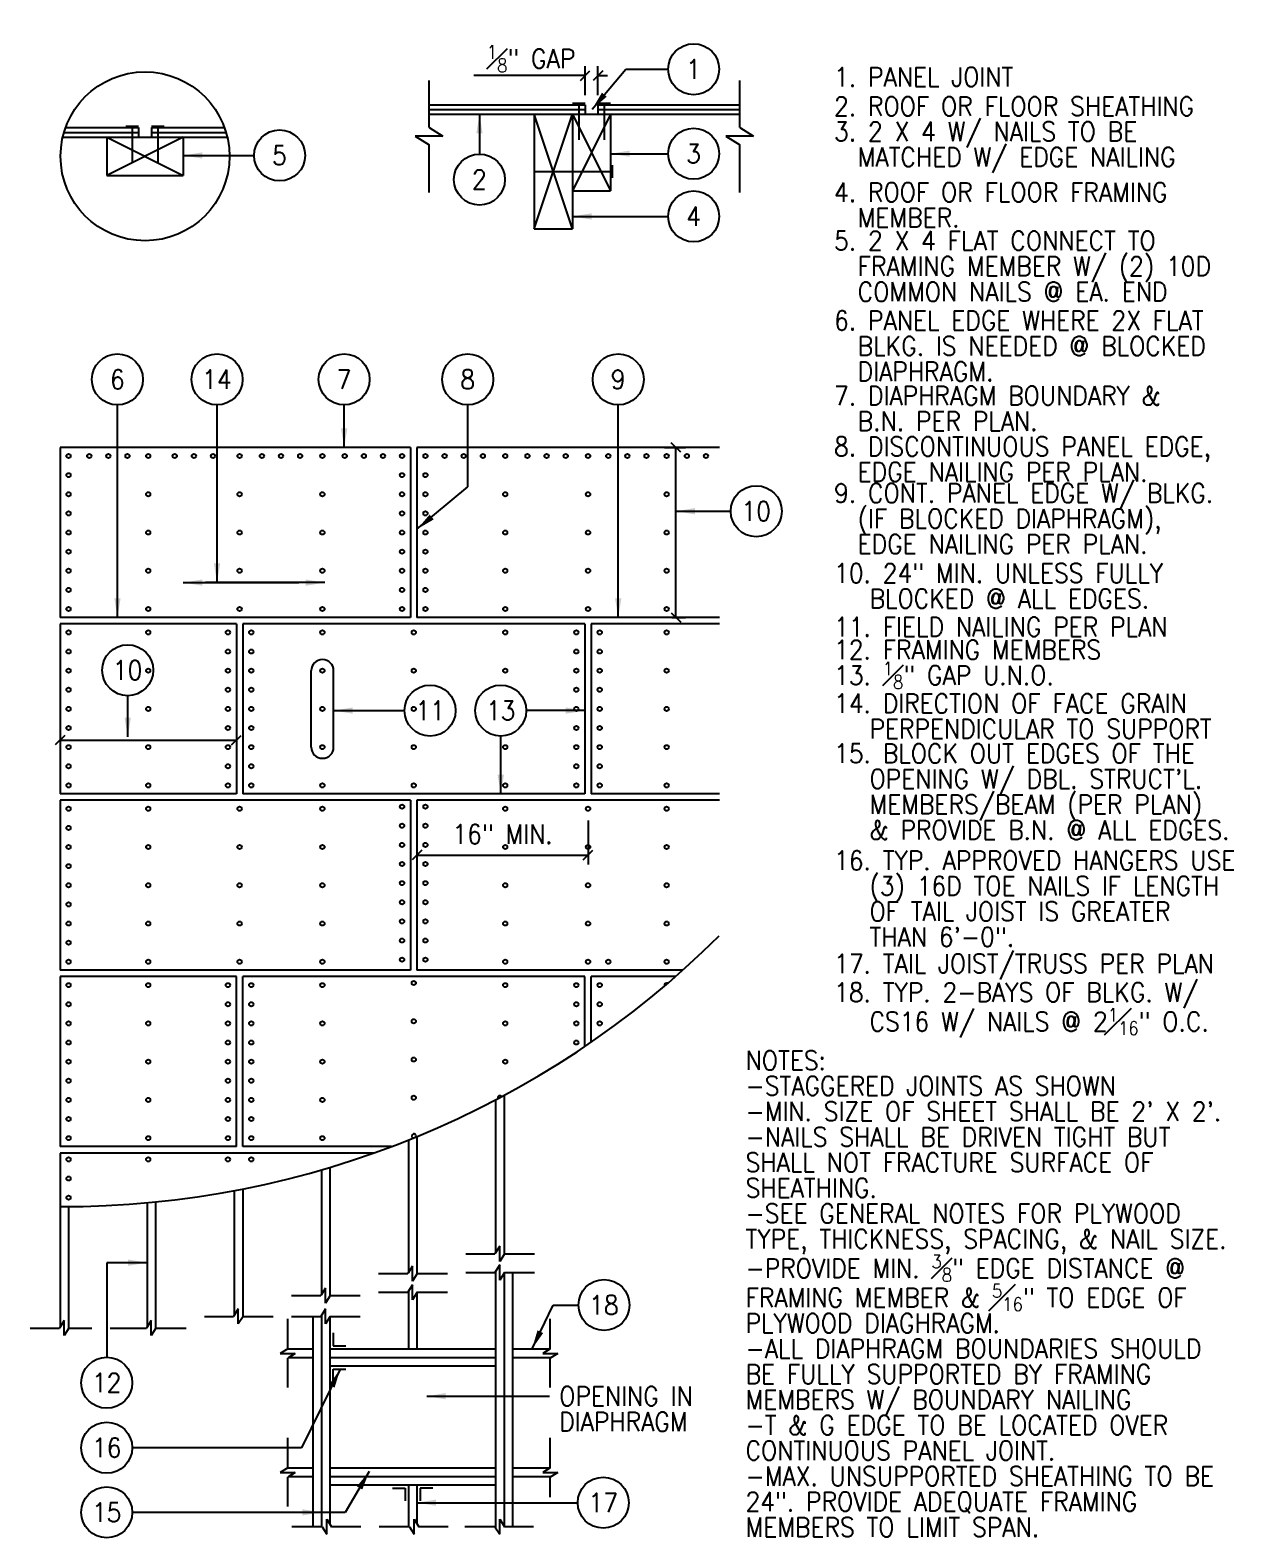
# Model space of a CAD drawing. Header units: inches. Extents: x 3 to 1706, y 9 to 286.
# Drawn here: x 4.4 to 51.6, y 8.7 to 67.9 of the extents above; entities that cross this region are included whole.
import ezdxf
from ezdxf.enums import TextEntityAlignment as Align

# ---------------------------------------------------------------- set-up
doc = ezdxf.new("R2010")
doc.units = ezdxf.units.IN
doc.header["$LTSCALE"] = 0.5
doc.header["$MEASUREMENT"] = 0
for name, color, linetype in [('A-ANNO-DIMS', 7, 'Continuous'), ('A-ANNO-NOTE', 7, 'Continuous'), ('A-ANNO-SYMB', 7, 'Continuous'), ('A-DETL-IDEN', 7, 'Continuous'), ('A-DETL-MCUT', 2, 'Continuous'), ('A-DETL-PATT', 8, 'Continuous')]:
    doc.layers.add(name, color=color, linetype=linetype)
doc.styles.add('NOTE', font='romans.shx', dxfattribs={"width": 0.9})
doc.dimstyles.new('NOTE8', dxfattribs={"dimscale": 8, "dimtxt": 0.09375, "dimasz": 0.046875, "dimexe": 0.046875, "dimexo": 0.046875, "dimgap": 0.046875, "dimtad": 1, "dimdec": 4, "dimzin": 3, "dimdsep": 46, "dimlunit": 4, "dimtxsty": 'NOTE', "dimblk": 'OBLIQUE', "dimcen": 0.046875, "dimadec": 0, "dimazin": 0, "dimtfac": 0.75, "dimtdec": 4, "dimtofl": 0, "dimtmove": 2, "dimatfit": 3, "dimldrblk": 'OBLIQUE', "dimfxl": 0, "dimfrac": 1, "dimtolj": 1, "dimtzin": 0, "dimarcsym": 0})
doc.dimstyles.new('TEXT8', dxfattribs={"dimscale": 8, "dimtxt": 0.09375, "dimasz": 0.09375, "dimexe": 0.046875, "dimexo": 0.046875, "dimgap": 0.046875, "dimtad": 0, "dimdec": 4, "dimzin": 3, "dimdsep": 46, "dimlunit": 4, "dimtxsty": 'NOTE', "dimcen": 0.046875, "dimadec": 0, "dimazin": 0, "dimtfac": 0.75, "dimtdec": 4, "dimtofl": 0, "dimtmove": 2, "dimatfit": 3, "dimfxl": 0, "dimfrac": 1, "dimtolj": 1, "dimtzin": 0, "dimarcsym": 0})

# ---------------------------------------------------------------- blocks, each defined once
blk = doc.blocks.new('_Oblique')
at = {"color": 0, "lineweight": -2}
blk.add_line((-0.5, -0.5), (0.5, 0.5), dxfattribs=at)
blk = doc.blocks.new('*D24')
at = {"layer": 'A-ANNO-DIMS', "color": 0, "lineweight": -2}
for p, q in [((26.207, 65.308), (26.207, 66.446)), ((26.707, 65.308), (26.707, 66.446)), ((26.207, 66.071), (25.832, 66.071)), ((26.707, 66.071), (27.082, 66.071))]:
    blk.add_line(p, q, dxfattribs=at)
at = {"layer": 'Defpoints', "color": 0}
for p in [(26.707, 66.071), (26.207, 64.933), (26.707, 64.933)]:
    blk.add_point(p, dxfattribs=at)
at = {"layer": 'A-ANNO-DIMS', "color": 0, "lineweight": -2, "xscale": 0.375, "yscale": 0.375, "zscale": 0.375}
blk.add_blockref('_Oblique', (26.207, 66.071), dxfattribs=at)
at = {"layer": 'A-ANNO-DIMS', "color": 0, "lineweight": -2, "xscale": 0.375, "yscale": 0.375, "zscale": 0.375, "rotation": 180}
blk.add_blockref('_Oblique', (26.707, 66.071), dxfattribs=at)
at = {"layer": 'A-ANNO-DIMS', "color": 0, "insert": (24.085, 66.737), "char_height": 0.75, "attachment_point": 5, "style": 'NOTE'}
blk.add_mtext('\\A1;\\A1;{\\H0.7x;\\S1#8;}" GAP', dxfattribs=at)
blk = doc.blocks.new('IDEN1')
blk.add_circle((0, 0), 1.5)
at = {"style": 'NOTE', "width": 0.9}
blk.add_attdef('#', text='', height=1.125, dxfattribs=at).set_placement((-0.006, 0.004), align=Align.MIDDLE)
blk = doc.blocks.new('*D62')
at = {"layer": 'A-ANNO-DIMS', "color": 0, "lineweight": -2}
for p, q in [((26.32, 36.864), (26.32, 35.131)), ((19.612, 35.668), (19.612, 35.131)), ((19.612, 35.506), (26.32, 35.506))]:
    blk.add_line(p, q, dxfattribs=at)
at = {"layer": 'Defpoints', "color": 0}
for p in [(26.32, 37.239), (19.612, 36.043), (26.32, 35.506)]:
    blk.add_point(p, dxfattribs=at)
at = {"layer": 'A-ANNO-DIMS', "color": 0, "lineweight": -2, "xscale": 0.375, "yscale": 0.375, "zscale": 0.375, "rotation": 180}
blk.add_blockref('_Oblique', (19.612, 35.506), dxfattribs=at)
at = {"layer": 'A-ANNO-DIMS', "color": 0, "lineweight": -2, "xscale": 0.375, "yscale": 0.375, "zscale": 0.375}
blk.add_blockref('_Oblique', (26.32, 35.506), dxfattribs=at)
at = {"layer": 'A-ANNO-DIMS', "color": 0, "insert": (22.966, 36.328), "char_height": 0.75, "attachment_point": 5, "style": 'NOTE'}
blk.add_mtext('\\A1;16" MIN.', dxfattribs=at)
blk = doc.blocks.new('*D63')
at = {"layer": 'A-ANNO-DIMS', "color": 0, "lineweight": -2}
for p, q in [((12.529, 40.457), (12.529, 39.638)), ((5.612, 40.174), (5.612, 39.638)), ((5.612, 40.013), (12.529, 40.013))]:
    blk.add_line(p, q, dxfattribs=at)
at = {"layer": 'Defpoints', "color": 0}
for p in [(12.529, 40.832), (5.612, 40.549), (12.529, 40.013)]:
    blk.add_point(p, dxfattribs=at)
at = {"layer": 'A-ANNO-DIMS', "color": 0, "lineweight": -2, "xscale": 0.375, "yscale": 0.375, "zscale": 0.375, "rotation": 180}
blk.add_blockref('_Oblique', (5.612, 40.013), dxfattribs=at)
at = {"layer": 'A-ANNO-DIMS', "color": 0, "lineweight": -2, "xscale": 0.375, "yscale": 0.375, "zscale": 0.375}
blk.add_blockref('_Oblique', (12.529, 40.013), dxfattribs=at)
blk = doc.blocks.new('*D64')
at = {"layer": 'A-ANNO-DIMS', "color": 0, "lineweight": -2}
for p, q in [((29.323, 51.489), (30.142, 51.489)), ((29.767, 44.822), (29.767, 51.489)), ((29.605, 44.822), (30.142, 44.822))]:
    blk.add_line(p, q, dxfattribs=at)
at = {"layer": 'Defpoints', "color": 0}
for p in [(28.948, 51.489), (29.767, 51.489), (29.23, 44.822)]:
    blk.add_point(p, dxfattribs=at)
at = {"layer": 'A-ANNO-DIMS', "color": 0, "lineweight": -2, "xscale": 0.375, "yscale": 0.375, "zscale": 0.375}
for p, rotation in [((29.767, 51.489), 90), ((29.767, 44.822), 270)]:
    blk.add_blockref('_Oblique', p, dxfattribs=dict(at, rotation=rotation))

msp = doc.modelspace()

# ---------------------------------------------------------------- linework, layer by layer
at = {"layer": 'A-ANNO-DIMS'}
msp.add_line((25.83186, 66.07124), (21.83985, 66.07124), dxfattribs=at)
at = {"layer": 'A-ANNO-SYMB'}
for p, q in [((27.80286, 66.32456), (29.46239, 66.32456)), ((20.0885, 64.04431), (20.0885, 65.87555)), ((32.27207, 64.04431), (32.27207, 65.87555)), ((20.0885, 64.04431), (20.63107, 63.70097)), ((32.27207, 64.04431), (32.81465, 63.70097)), ((20.63107, 63.70097), (19.54593, 63.70097)), ((19.54593, 63.70097), (20.0885, 63.35763)), ((20.0885, 61.48576), (20.0885, 63.35763)), ((31.7295, 63.70097), (32.27207, 63.35763)), ((32.81465, 63.70097), (31.7295, 63.70097)), ((32.27207, 61.48576), (32.27207, 63.35763)), ((21.60386, 49.94232), (21.60386, 53.15735)), ((15.46617, 39.73868), (15.46617, 42.73868)), ((16.34117, 39.73868), (16.34117, 42.73868)), ((22.85504, 20.16531), (22.66836, 19.87031)), ((22.85504, 19.5753), (22.85504, 20.16531)), ((7.44641, 19.52282), (7.44641, 15.81163)), ((21.52384, 19.87031), (22.66836, 19.87031)), ((23.04171, 19.87031), (22.85504, 19.5753)), ((23.04171, 19.87031), (24.22128, 19.87031)), ((18.10718, 19.09443), (19.2517, 19.09443)), ((19.43837, 19.38943), (19.2517, 19.09443)), ((19.43837, 18.79943), (19.43837, 19.38943)), ((19.62505, 19.09443), (19.43837, 18.79943)), ((19.62505, 19.09443), (20.80461, 19.09443)), ((21.52384, 19.13753), (22.66836, 19.13753)), ((22.85504, 19.43254), (22.66836, 19.13753)), ((22.85504, 18.84253), (22.85504, 19.43254)), ((23.04171, 19.13753), (22.85504, 18.84253)), ((23.04171, 19.13753), (24.22128, 19.13753)), ((16.02171, 18.52735), (15.83503, 18.23235)), ((16.02171, 17.93734), (16.02171, 18.52735)), ((18.10718, 18.36166), (19.2517, 18.36166)), ((19.43837, 18.65666), (19.2517, 18.36166)), ((19.43837, 18.06666), (19.43837, 18.65666)), ((19.62505, 18.36166), (19.43837, 18.06666)), ((19.62505, 18.36166), (20.80461, 18.36166)), ((14.69051, 18.23235), (15.83503, 18.23235)), ((16.20838, 18.23235), (16.02171, 17.93734)), ((16.20838, 18.23235), (17.38795, 18.23235)), ((24.95338, 17.8625), (25.94669, 17.8625)), ((5.77171, 17.25577), (5.58503, 16.96077)), ((5.77171, 16.66577), (5.77171, 17.25577)), ((9.18837, 17.25577), (9.0017, 16.96077)), ((9.18837, 16.66577), (9.18837, 17.25577)), ((11.27384, 17.41336), (12.41836, 17.41336)), ((12.60504, 17.70837), (12.41836, 17.41336)), ((12.60504, 17.11836), (12.60504, 17.70837)), ((12.79171, 17.41336), (12.60504, 17.11836)), ((12.79171, 17.41336), (13.97128, 17.41336)), ((14.54439, 16.14745), (14.54439, 17.32701)), ((14.69051, 17.41336), (15.83503, 17.41336)), ((16.02171, 17.70837), (15.83503, 17.41336)), ((16.02171, 17.11836), (16.02171, 17.70837)), ((16.20838, 17.41336), (16.02171, 17.11836)), ((16.20838, 17.41336), (17.38795, 17.41336)), ((24.83821, 16.14745), (24.83821, 17.32701)), ((4.44051, 16.96077), (5.58503, 16.96077)), ((5.95838, 16.96077), (5.77171, 16.66577)), ((5.95838, 16.96077), (6.8585, 16.96077)), ((7.57773, 16.96077), (9.0017, 16.96077)), ((9.37505, 16.96077), (9.18837, 16.66577)), ((9.37505, 16.96077), (10.55461, 16.96077)), ((14.54439, 16.14745), (14.24939, 15.96077)), ((24.83821, 16.14745), (24.54321, 15.96077)), ((14.24939, 15.96077), (14.8394, 15.96077)), ((14.8394, 15.96077), (14.54439, 15.7741)), ((14.54439, 14.62958), (14.54439, 15.7741)), ((24.54321, 15.96077), (25.13321, 15.96077)), ((25.13321, 15.96077), (24.83821, 15.7741)), ((24.83821, 14.62958), (24.83821, 15.7741)), ((14.54439, 11.48078), (14.54439, 12.66035)), ((24.83821, 11.48078), (24.83821, 12.66035)), ((15.07712, 12.26742), (8.44641, 12.26742)), ((14.54439, 11.48078), (14.24939, 11.29411)), ((14.24939, 11.29411), (14.8394, 11.29411)), ((14.8394, 11.29411), (14.54439, 11.10743)), ((24.83821, 11.48078), (24.54321, 11.29411)), ((24.54321, 11.29411), (25.13321, 11.29411)), ((25.13321, 11.29411), (24.83821, 11.10743)), ((14.54439, 9.96291), (14.54439, 11.10743)), ((24.83821, 10.32801), (24.83821, 11.10743)), ((16.80152, 9.73204), (8.44641, 9.73204)), ((16.07457, 8.8711), (16.07457, 9.46111)), ((16.07457, 9.46111), (16.26125, 9.1661)), ((19.49996, 9.46111), (19.68664, 9.1661)), ((19.49996, 8.8711), (19.49996, 9.46111)), ((22.85504, 9.46111), (23.04171, 9.1661)), ((22.85504, 8.8711), (22.85504, 9.46111)), ((15.88789, 9.1661), (14.70833, 9.1661)), ((15.88789, 9.1661), (16.07457, 8.8711)), ((17.40577, 9.1661), (16.26125, 9.1661)), ((19.31329, 9.1661), (18.13372, 9.1661)), ((19.31329, 9.1661), (19.49996, 8.8711)), ((20.83116, 9.1661), (19.68664, 9.1661)), ((22.66836, 9.1661), (21.4888, 9.1661)), ((22.66836, 9.1661), (22.85504, 8.8711)), ((24.18624, 9.1661), (23.04171, 9.1661))]:
    msp.add_line(p, q, dxfattribs=at)
for centre, start, end in [((15.90367, 42.73868), 0, 180), ((15.90367, 39.73868), 180, 0)]:
    msp.add_arc(centre, 0.4375, start, end, dxfattribs=at)
at = {"layer": 'A-DETL-IDEN'}
msp.add_circle((8.94537, 62.90765), 3.31152, dxfattribs=at)
at = {"layer": 'A-DETL-MCUT'}
for p, q in [((20.0885, 64.93295), (26.20686, 64.93295)), ((20.0885, 64.55795), (32.27207, 64.55795)), ((24.20686, 64.55795), (24.20686, 60.05795)), ((24.20686, 60.05795), (25.70686, 64.55795)), ((25.70686, 60.05795), (24.20686, 64.55795)), ((25.70686, 64.99545), (26.20686, 64.99545)), ((25.70686, 64.55795), (25.70686, 60.05795)), ((25.70686, 64.55795), (27.20686, 61.55795)), ((27.20686, 64.55795), (25.70686, 61.55795)), ((25.95686, 64.99545), (25.95686, 63.55795)), ((26.20686, 64.93295), (26.20686, 64.55795)), ((26.70686, 64.99545), (27.20686, 64.99545)), ((26.70686, 64.93295), (32.27207, 64.93295)), ((26.70686, 64.93295), (26.70686, 64.55795)), ((26.95686, 64.99545), (26.95686, 63.55795)), ((27.20686, 64.55795), (27.20686, 61.55795)), ((5.8308, 64.03265), (8.69537, 64.03265)), ((8.19537, 64.09515), (8.69537, 64.09515)), ((8.44537, 64.09515), (8.44537, 62.65765)), ((8.69537, 64.03265), (8.69537, 63.65765)), ((9.19537, 64.09515), (9.69537, 64.09515)), ((9.19537, 64.03265), (9.19537, 63.65765)), ((9.19537, 64.03265), (12.05993, 64.03265)), ((9.44537, 64.09515), (9.44537, 62.65765)), ((5.7199, 63.65765), (12.17083, 63.65765)), ((7.44537, 63.65765), (7.44537, 62.15765)), ((10.44537, 63.65765), (7.44537, 62.15765)), ((7.44537, 63.65765), (10.44537, 62.15765)), ((10.44537, 63.65765), (10.44537, 62.15765)), ((7.44537, 62.15765), (10.44537, 62.15765)), ((24.20686, 62.30795), (27.26936, 62.30795)), ((27.26936, 62.55795), (27.26936, 62.05795)), ((25.70686, 61.55795), (27.20686, 61.55795)), ((24.20686, 60.05795), (25.70686, 60.05795)), ((5.61201, 51.48868), (5.61201, 44.82201)), ((19.36201, 51.48868), (5.61201, 51.48868)), ((19.36201, 51.48868), (19.36201, 44.82201)), ((31.47078, 51.48868), (19.61201, 51.48868)), ((19.61201, 51.48868), (19.61201, 44.82201)), ((19.36201, 44.82201), (5.61201, 44.82201)), ((5.61201, 44.57201), (5.61201, 37.90534)), ((12.52867, 44.57201), (5.61201, 44.57201)), ((12.52867, 44.57201), (12.52867, 37.90534)), ((12.77867, 44.57201), (12.77867, 37.90534)), ((26.19534, 44.57201), (12.77867, 44.57201)), ((31.47078, 44.82201), (19.61201, 44.82201)), ((26.19534, 44.57201), (26.19534, 37.90534)), ((31.47078, 44.57201), (26.44534, 44.57201)), ((26.44534, 44.57201), (26.44534, 37.90534)), ((12.52867, 37.90534), (5.61201, 37.90534)), ((26.19534, 37.90534), (12.77867, 37.90534)), ((31.47078, 37.90534), (26.44534, 37.90534)), ((5.61201, 37.65534), (5.61201, 30.98868)), ((19.36201, 37.65534), (5.61201, 37.65534)), ((19.36201, 37.65534), (19.36201, 30.98868)), ((31.47078, 37.65534), (19.61201, 37.65534)), ((19.61201, 37.65534), (19.61201, 30.98868)), ((19.36201, 30.98868), (5.61201, 30.98868)), ((30.03088, 30.98868), (19.61201, 30.98868)), ((12.52867, 30.73868), (5.61201, 30.73868)), ((5.61201, 30.73868), (5.61201, 24.07201)), ((12.52867, 24.07201), (12.52867, 30.73868)), ((12.77867, 24.07201), (12.77867, 30.73868)), ((26.19534, 30.73868), (12.77867, 30.73868)), ((26.19534, 28.00121), (26.19534, 30.73868)), ((26.44534, 28.17197), (26.44534, 30.73868)), ((29.74766, 30.73868), (26.44534, 30.73868)), ((23.02867, 26.08392), (23.02867, 19.8497)), ((22.69534, 25.90675), (22.69534, 19.91294)), ((19.27867, 24.33212), (19.27867, 19.13706)), ((19.61201, 24.46729), (19.61201, 19.07382)), ((12.52867, 24.07201), (5.61201, 24.07201)), ((17.9256, 23.82201), (5.61201, 23.82201)), ((5.61201, 23.82201), (5.61201, 17.0034)), ((18.60901, 24.07201), (12.77867, 24.07201)), ((15.86201, 23.15861), (15.86201, 18.27498)), ((16.19534, 23.25667), (16.19534, 18.21174)), ((9.36201, 21.90444), (9.36201, 16.94016)), ((12.44534, 22.34684), (12.44534, 17.456)), ((12.77867, 22.41088), (12.77867, 17.39276)), ((5.94534, 21.72322), (5.94534, 16.94016)), ((9.02867, 21.87259), (9.02867, 17.0034)), ((22.69534, 19.18017), (22.69534, 9.12347)), ((23.02867, 19.11693), (23.02867, 9.18671)), ((23.36201, 19.13753), (23.36201, 9.1661)), ((19.27867, 18.40429), (19.27867, 16.14012)), ((19.61201, 18.34105), (19.61201, 16.14012)), ((15.52867, 17.41336), (15.52867, 9.1661)), ((15.86201, 17.456), (15.86201, 9.1661)), ((16.19534, 17.39276), (16.19534, 9.27025)), ((16.32034, 16.76512), (16.32034, 16.26512)), ((14.53281, 16.14012), (15.52867, 16.14012)), ((16.19534, 16.14012), (22.69534, 16.14012)), ((16.32034, 16.26512), (16.82034, 16.26512)), ((23.36201, 16.14012), (24.82663, 16.14012)), ((14.59605, 15.80679), (15.52867, 15.80679)), ((16.19534, 15.80679), (22.69534, 15.80679)), ((16.19534, 15.47345), (22.69534, 15.47345)), ((23.36201, 15.80679), (24.88987, 15.80679)), ((16.32034, 15.34845), (16.82034, 15.34845)), ((16.32034, 14.84845), (16.32034, 15.34845)), ((14.53281, 11.47345), (15.52867, 11.47345)), ((16.19534, 11.47345), (22.69534, 11.47345)), ((23.36201, 11.47345), (24.82663, 11.47345)), ((14.59605, 11.14012), (15.52867, 11.14012)), ((16.19534, 11.14012), (22.69534, 11.14012)), ((16.19534, 10.80679), (22.69534, 10.80679)), ((18.65367, 10.68179), (19.15367, 10.68179)), ((19.15367, 10.68179), (19.15367, 10.18179)), ((19.27867, 10.80679), (19.27867, 9.1661)), ((19.61201, 10.80679), (19.61201, 9.28404)), ((19.73701, 10.68179), (19.73701, 10.18179)), ((20.23701, 10.68179), (19.73701, 10.68179)), ((23.36201, 11.14012), (24.88987, 11.14012))]:
    msp.add_line(p, q, dxfattribs=at)
for centre in [(5.94534, 51.15534), (6.75784, 51.15534), (7.50784, 51.15534), (8.25784, 51.15534), (9.07034, 51.15534), (10.11201, 51.15534), (10.86201, 51.15534), (11.61201, 51.15534), (12.65367, 51.15534), (13.52867, 51.15534), (14.27867, 51.15534), (15.02867, 51.15534), (15.90367, 51.15534), (16.77867, 51.15534), (17.52867, 51.15534), (18.27867, 51.15534), (19.02867, 51.15534), (19.94534, 51.15534), (20.69534, 51.15534), (21.44534, 51.15534), (22.19534, 51.15534), (23.07034, 51.15534), (23.94534, 51.15534), (24.69534, 51.15534), (25.44534, 51.15534), (26.32034, 51.15534), (27.11201, 51.15534), (27.86201, 51.15534), (28.61201, 51.15534), (29.40367, 51.15534), (30.19534, 51.15534), (30.94534, 51.15534), (5.94534, 50.40534), (19.02867, 50.40534), (19.94534, 50.40534), (5.94534, 49.65534), (9.07034, 49.65534), (12.65367, 49.65534), (15.90367, 49.65534), (19.02867, 49.65534), (19.94534, 49.65534), (23.07034, 49.65534), (26.32034, 49.65534), (29.40367, 49.65534), (5.94534, 48.90534), (19.02867, 48.90534), (19.94534, 48.90534), (5.94534, 48.15534), (9.07034, 48.15534), (12.65367, 48.15534), (15.90367, 48.15534), (19.02867, 48.15534), (19.94534, 48.15534), (23.07034, 48.15534), (26.32034, 48.15534), (29.40367, 48.15534), (5.94534, 47.40534), (19.02867, 47.40534), (19.94534, 47.40534), (5.94534, 46.65534), (9.07034, 46.65534), (12.65367, 46.65534), (15.90367, 46.65534), (19.02867, 46.65534), (19.94534, 46.65534), (23.07034, 46.65534), (26.32034, 46.65534), (29.40367, 46.65534), (5.94534, 45.90534), (19.02867, 45.90534), (19.94534, 45.90534), (5.94534, 45.15534), (9.07034, 45.15534), (12.65367, 45.15534), (15.90367, 45.15534), (19.02867, 45.15534), (19.94534, 45.15534), (23.07034, 45.15534), (26.32034, 45.15534), (29.40367, 45.15534), (5.94534, 44.23868), (9.07034, 44.23868), (12.19534, 44.23868), (13.11201, 44.23868), (15.90367, 44.23868), (19.48701, 44.23868), (23.07034, 44.23868), (25.86201, 44.23868), (26.77867, 44.23868), (29.40367, 44.23868), (5.94534, 43.48868), (12.19534, 43.48868), (13.11201, 43.48868), (25.86201, 43.48868), (26.77867, 43.48868), (5.94534, 42.73868), (9.07034, 42.73868), (12.19534, 42.73868), (13.11201, 42.73868), (15.90367, 42.73868), (19.48701, 42.73868), (23.07034, 42.73868), (25.86201, 42.73868), (26.77867, 42.73868), (29.40367, 42.73868), (5.94534, 41.98868), (12.19534, 41.98868), (13.11201, 41.98868), (25.86201, 41.98868), (26.77867, 41.98868), (5.94534, 41.23868), (9.07034, 41.23868), (12.19534, 41.23868), (13.11201, 41.23868), (15.90367, 41.23868), (19.48701, 41.23868), (25.86201, 41.23868), (26.77867, 41.23868), (29.40367, 41.23868), (5.94534, 40.48868), (12.19534, 40.48868), (13.11201, 40.48868), (25.86201, 40.48868), (26.77867, 40.48868), (5.94534, 39.73868), (9.07034, 39.73868), (12.19534, 39.73868), (13.11201, 39.73868), (15.90367, 39.73868), (19.48701, 39.73868), (23.07034, 39.73868), (25.86201, 39.73868), (26.77867, 39.73868), (29.40367, 39.73868), (5.94534, 38.98868), (12.19534, 38.98868), (13.11201, 38.98868), (25.86201, 38.98868), (26.77867, 38.98868), (5.94534, 38.23868), (9.07034, 38.23868), (12.19534, 38.23868), (13.11201, 38.23868), (15.90367, 38.23868), (19.48701, 38.23868), (23.07034, 38.23868), (25.86201, 38.23868), (26.77867, 38.23868), (29.40367, 38.23868), (5.94534, 37.32201), (9.07034, 37.32201), (12.65367, 37.32201), (15.90367, 37.32201), (19.02867, 37.40534), (19.94534, 37.40534), (23.07034, 37.32201), (26.32034, 37.32201), (29.40367, 37.32201), (19.02867, 36.65534), (19.94534, 36.65534), (5.94534, 36.57201), (5.94534, 35.82201), (9.07034, 35.82201), (12.65367, 35.82201), (15.90367, 35.82201), (19.02867, 35.90534), (19.94534, 35.90534), (23.07034, 35.82201), (26.32034, 35.82201), (29.40367, 35.82201), (5.94534, 35.07201), (19.02867, 35.15534), (19.94534, 35.15534), (5.94534, 34.32201), (9.07034, 34.32201), (12.65367, 34.32201), (15.90367, 34.32201), (19.02867, 34.40534), (19.94534, 34.40534), (23.07034, 34.32201), (26.32034, 34.32201), (29.40367, 34.32201), (19.02867, 33.65534), (19.94534, 33.65534), (5.94534, 33.57201), (5.94534, 32.82201), (9.07034, 32.82201), (12.65367, 32.82201), (15.90367, 32.82201), (19.02867, 32.90534), (19.94534, 32.90534), (23.07034, 32.82201), (26.32034, 32.82201), (29.40367, 32.82201), (5.94534, 32.07201), (19.02867, 32.15534), (19.94534, 32.15534), (5.94534, 31.32201), (9.07034, 31.32201), (12.65367, 31.32201), (15.90367, 31.32201), (19.02867, 31.40534), (19.94534, 31.40534), (23.07034, 31.32201), (26.32034, 31.32201), (27.11201, 31.32201), (29.40367, 31.32201), (5.94534, 30.40534), (9.07034, 30.40534), (12.19534, 30.40534), (13.11201, 30.40534), (15.90367, 30.40534), (19.48701, 30.48868), (23.07034, 30.40534), (25.86201, 30.40534), (26.77867, 30.40534), (5.94534, 29.65534), (12.19534, 29.65534), (13.11201, 29.65534), (25.86201, 29.65534), (26.77867, 29.65534), (5.94534, 28.90534), (9.07034, 28.90534), (12.19534, 28.90534), (13.11201, 28.90534), (15.90367, 28.90534), (19.48701, 28.98868), (23.07034, 28.90534), (25.86201, 28.90534), (26.77867, 28.90534), (5.94534, 28.15534), (12.19534, 28.15534), (13.11201, 28.15534), (25.86201, 28.15534), (5.94534, 27.40534), (9.07034, 27.40534), (12.19534, 27.40534), (13.11201, 27.40534), (15.90367, 27.40534), (19.48701, 27.48868), (23.07034, 27.40534), (5.94534, 26.65534), (12.19534, 26.65534), (13.11201, 26.65534), (19.48701, 25.98868), (5.94534, 25.90534), (9.07034, 25.90534), (12.19534, 25.90534), (13.11201, 25.90534), (15.90367, 25.90534), (5.94534, 25.15534), (12.19534, 25.15534), (13.11201, 25.15534), (5.94534, 24.40534), (9.07034, 24.40534), (12.19534, 24.40534), (13.11201, 24.40534), (15.90367, 24.40534), (5.94534, 23.57201), (9.07034, 23.57201), (12.19534, 23.57201), (13.11201, 23.57201), (5.94534, 22.82201), (5.94534, 22.07201)]:
    msp.add_circle(centre, 0.08333, dxfattribs=at)
for centre, radius, start, end in [((5.72152, 58.24294), 36.52041, 269.8281951, 314.8208852), ((29.40367, 30.40534), 0.08333, 59.9880666, 200.7892656), ((22.86201, 25.98868), 0.08333, 31.7624469, 204.2115022), ((19.48701, 24.48868), 0.08333, 328.5245528, 255.8481811)]:
    msp.add_arc(centre, radius, start, end, dxfattribs=at)
at = {"layer": 'A-DETL-PATT'}
for p, q in [((20.0885, 64.74545), (26.20686, 64.74545)), ((26.70686, 64.74545), (32.27207, 64.74545)), ((5.76932, 63.84515), (8.69537, 63.84515)), ((9.19537, 63.84515), (12.12141, 63.84515))]:
    msp.add_line(p, q, dxfattribs=at)

# ---------------------------------------------------------------- block references
at = {"layer": 'A-ANNO-DIMS', "xscale": 0.6666666666666666, "yscale": 0.6666666666666666, "zscale": 0.6666666666666666}
for p in [(32.91727, 48.99083), (8.26624, 42.75677)]:
    msp.add_blockref('IDEN1', p, dxfattribs=at).add_auto_attribs({'#': '10'})
at = {"layer": 'A-ANNO-SYMB', "xscale": 0.6666666666666666, "yscale": 0.6666666666666666, "zscale": 0.6666666666666666}
for p, values in [((30.46239, 66.32456), {'#': '1'}), ((14.22208, 62.94022), {'#': '5'}), ((30.46239, 63.00959), {'#': '3'}), ((22.06266, 61.99653), {'#': '2'}), ((30.46239, 60.5504), {'#': '4'}), ((7.86501, 54.15735), {'#': '6'}), ((11.76995, 54.15735), {'#': '14'}), ((16.75571, 54.15735), {'#': '7'}), ((21.60386, 54.15735), {'#': '8'}), ((27.50326, 54.15735), {'#': '9'}), ((20.127, 41.17269), {'#': '11'}), ((22.8977, 41.17269), {'#': '13'}), ((26.94669, 17.8625), {'#': '18'}), ((7.44641, 14.81163), {'#': '12'}), ((7.44641, 12.26742), {'#': '16'}), ((7.44641, 9.73204), {'#': '15'}), ((26.91631, 10.11094), {'#': '17'})]:
    msp.add_blockref('IDEN1', p, dxfattribs=at).add_auto_attribs(values)

# ---------------------------------------------------------------- texts
at = {"layer": 'A-ANNO-NOTE', "char_height": 0.75, "width": 18.1875, "attachment_point": 1, "style": 'NOTE'}
for s, insert in [('1. PANEL JOINT', (35.96871, 66.39378)), ('2. ROOF OR FLOOR SHEATHING', (35.96871, 65.24332)), ('11. FIELD NAILING PER PLAN', (35.96871, 44.83157)), ('12. FRAMING MEMBERS', (35.96871, 43.93363)), ('\\A1;13. {\\H0.7x;\\S1#8;}" GAP U.N.O.', (35.96871, 43.08079)), ('17. TAIL JOIST/TRUSS PER PLAN', (35.96871, 31.62512))]:
    msp.add_mtext(s, dxfattribs=dict(at, insert=insert))
at = {"layer": 'A-ANNO-NOTE', "char_height": 0.75, "attachment_point": 1, "line_spacing_factor": 0.8, "style": 'NOTE'}
for s, insert, width in [('3. 2 X 4 W/ NAILS TO BE\\P  MATCHED W/ EDGE NAILING', (35.96871, 64.25572), 20.6875), ('4. ROOF OR FLOOR FRAMING\\P  MEMBER.', (35.96871, 61.87452), 20.6875), ('5. 2 X 4 FLAT CONNECT TO\\P  FRAMING MEMBER W/ (2) 10D\\P  COMMON NAILS @ EA. END\\P ', (35.96871, 59.97492), 20.6875), ('6. PANEL EDGE WHERE 2X FLAT\\P  BLKG. IS NEEDED @ BLOCKED\\P  DIAPHRAGM.', (35.96871, 56.84458), 20.6875), ('7. DIAPHRAGM BOUNDARY &\\P  B.N. PER PLAN.', (35.96871, 53.89725), 20.6875), ('8. DISCONTINUOUS PANEL EDGE,\\P  EDGE NAILING PER PLAN.', (35.96871, 51.90508), 20.6875), ('9. CONT. PANEL EDGE W/ BLKG.\\P  (IF BLOCKED DIAPHRAGM),\\P  EDGE NAILING PER PLAN.', (35.96871, 50.07664), 20.6875), ('10. 24" MIN. UNLESS FULLY\\P   BLOCKED @ ALL EDGES.', (35.96871, 46.93828), 20.6875), ('14. DIRECTION OF FACE GRAIN\\P   PERPENDICULAR TO SUPPORT', (35.96871, 41.83114), 20.6875), ("15. BLOCK OUT EDGES OF THE\\P   OPENING W/ DBL. STRUCT'L.\\P   MEMBERS/BEAM (PER PLAN)\\P   & PROVIDE B.N. @ ALL EDGES.", (35.96871, 39.86792), 20.6875), ('16. TYP. APPROVED HANGERS USE\\P   (3) 16D TOE NAILS IF LENGTH\\P   OF TAIL JOIST IS GREATER\\P   THAN 6\'-0".', (35.96871, 35.67281), 20.6875), ('\\A1;18. TYP. 2-BAYS OF BLKG. W/\\P   CS16 W/ NAILS @ 2{\\H0.7x;\\S1#16;}" O.C.', (35.96871, 30.50105), 20.6875), ('\\A1;NOTES:\\P-STAGGERED JOINTS AS SHOWN\\P-MIN. SIZE OF SHEET SHALL BE 2\' X 2\'.\\P-NAILS SHALL BE DRIVEN TIGHT BUT\\PSHALL NOT FRACTURE SURFACE OF\\PSHEATHING.\\P-SEE GENERAL NOTES FOR PLYWOOD\\PTYPE, THICKNESS, SPACING, & NAIL SIZE.\\P-PROVIDE MIN. {\\H0.7x;\\S3#8;}" EDGE DISTANCE @\\PFRAMING MEMBER & {\\H0.7x;\\S5#16;}" TO EDGE OF\\PPLYWOOD DIAGHRAGM.\\P-ALL DIAPHRAGM BOUNDARIES SHOULD\\PBE FULLY SUPPORTED BY FRAMING\\PMEMBERS W/ BOUNDARY NAILING\\P-T & G EDGE TO BE LOCATED OVER\\PCONTINUOUS PANEL JOINT.\\P-MAX. UNSUPPORTED SHEATHING TO BE\\P24". PROVIDE ADEQUATE FRAMING\\PMEMBERS TO LIMIT SPAN.', (32.49712, 27.82989), 24.125)]:
    msp.add_mtext(s, dxfattribs=dict(at, insert=insert, width=width))
at = {"layer": 'A-ANNO-NOTE', "insert": (25.18779, 14.66208), "char_height": 0.75, "attachment_point": 1, "line_spacing_factor": 0.8, "style": 'NOTE'}
msp.add_mtext('OPENING IN\\PDIAPHRAGM', dxfattribs=at)

# ---------------------------------------------------------------- dimensions: what is measured, and where the dimension line sits
at = {"layer": 'A-ANNO-DIMS'}
dim = msp.add_linear_dim(base=(26.70686, 66.07124), p1=(26.20686, 64.93295), p2=(26.70686, 64.93295), text='\\A1;{\\H0.7x;\\S1#8;}" GAP', dimstyle='NOTE8', dxfattribs=at)
dim.commit()
dim.dimension.update_dxf_attribs({"geometry": '*D24', "text_midpoint": (24.08545, 66.73684), "dimtype": 160})
dim = msp.add_linear_dim(base=(29.7666, 51.48868), p1=(29.23036, 44.82201), p2=(28.94766, 51.48868), angle=90, text=' ', dimstyle='NOTE8', dxfattribs=at)
dim.commit()
dim.dimension.update_dxf_attribs({"geometry": '*D64', "text_midpoint": (29.7666, 48.15534)})
for base, p1, p2, text, picture, middle in [((12.52867, 40.01297), (5.61201, 40.54921), (12.52867, 40.83191), ' ', '*D63', (9.07034, 40.01297)), ((26.32034, 35.50638), (19.61201, 36.04261), (26.32034, 37.23868), '16" MIN.', '*D62', (22.96617, 36.3278))]:
    dim = msp.add_linear_dim(base=base, p1=p1, p2=p2, text=text, dimstyle='NOTE8', dxfattribs=at)
    dim.commit()
    dim.dimension.update_dxf_attribs({"geometry": picture, "text_midpoint": middle})

# ---------------------------------------------------------------- leaders
for points in [[(29.7666, 48.99083), (31.91727, 48.99083)], [(8.26624, 40.1455), (8.26624, 41.75677)]]:
    msp.add_leader(points, dimstyle='TEXT8', dxfattribs=at)
at = {"layer": 'A-ANNO-NOTE', "annotation_type": 0, "has_hookline": 1, "hookline_direction": 0, "text_width": 5.75357}
msp.add_leader([(19.99216, 14.28708), (24.81279, 14.28708)], dimstyle='TEXT8', override={"dimgap": 0.046875, "dimtad": 0}, dxfattribs=at)
at = {"layer": 'A-ANNO-SYMB'}
for points in [[(26.47602, 64.75154), (27.80286, 66.32456)], [(22.06266, 64.55795), (22.06266, 62.99653)], [(10.44537, 62.94022), (13.22208, 62.94022)], [(27.20686, 63.00959), (29.46239, 63.00959)], [(25.70686, 60.5504), (29.46239, 60.5504)], [(7.86501, 44.82201), (7.86501, 53.15735)], [(11.76995, 46.19167), (11.76995, 53.15735)], [(16.75571, 51.48868), (16.75571, 53.15735)], [(27.50326, 44.82201), (27.50326, 53.15735)], [(19.61201, 48.28338), (21.60386, 49.94232)], [(10.44537, 46.19167), (14.97544, 46.19167)], [(15.99879, 46.19167), (11.31957, 46.19167)], [(16.34117, 41.17269), (19.127, 41.17269)], [(26.19534, 41.17269), (23.8977, 41.17269)], [(22.8977, 37.90534), (22.8977, 40.17269)], [(9.02867, 19.52282), (7.44641, 19.52282)], [(24.12239, 16.14012), (24.95338, 17.8625)], [(16.60274, 15.34845), (15.07712, 12.26742)], [(17.74044, 11.3361), (16.80152, 9.73204)], [(19.61201, 10.11094), (25.91631, 10.11094)], [(15.86201, 9.73204), (8.44641, 9.73204)]]:
    msp.add_leader(points, dimstyle='TEXT8', dxfattribs=at)

doc.saveas('drawing.dxf')
